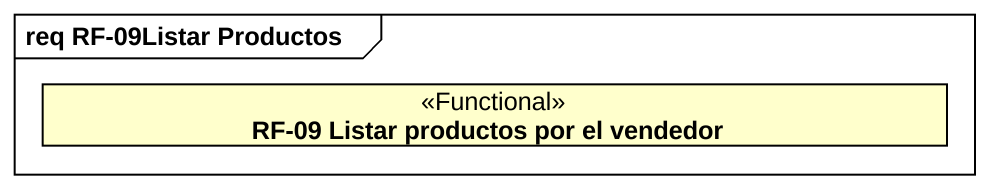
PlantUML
@startuml
mainframe req RF-09Listar Productos
hide circle
hide empty members
class "RF-09 Listar productos por el vendedor" as RF_09_Listar_productos_por <<Functional>>
@enduml
